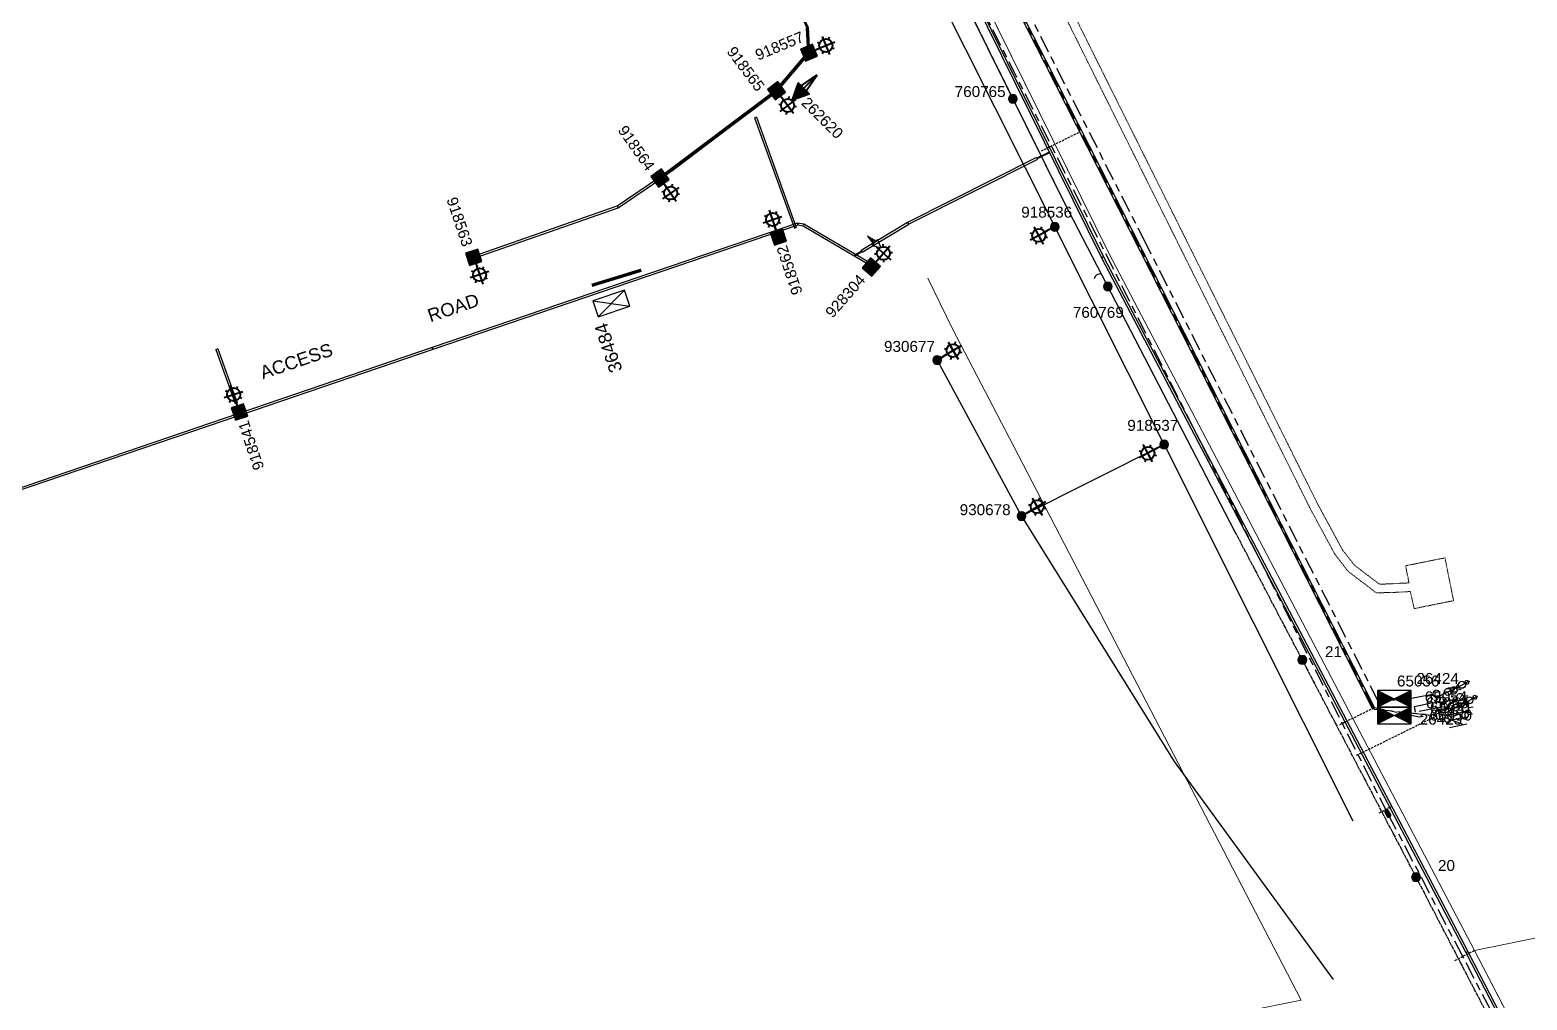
# Model space of a CAD drawing. Header units: metres. Extents: x 292510 to 295946, y 6251475 to 6256272.
# Drawn here: x 294128.3 to 294471, y 6254810.7 to 6255032.7 of the extents above; entities that cross this region are included whole.
import ezdxf
from ezdxf.enums import TextEntityAlignment as Align

# ---------------------------------------------------------------- set-up
doc = ezdxf.new("R2010")
doc.units = ezdxf.units.M
for name, pattern in [('Cable Exist OH', [1, 1, 0]), ('Cable Exist UG', [8.2, 4, -1.2, 1.8, -1.2]), ('DASHED', [0.75, 0.5, -0.25]), ('HIDDEN', [0.375, 0.25, -0.125]), ('HIDDEN2', [0.1875, 0.125, -0.0625]), ('IE Trench LV', [6.5, 5, -1.5])]:
    doc.linetypes.add(name, pattern=pattern)
doc.layers.get('0').update_dxf_attribs({"color": 6})
for name, color, linetype, lineweight in [('Cadastre Land Parcels_SP_EXT', 7, 'Continuous', 5), ('Cadastre Other Property_SP_EXT', 9, 'HIDDEN', 5), ('Cadastre Roads_SP_EXT', 7, 'Continuous', 5), ('Trench_SP_NEW', 7, 'Continuous', 40)]:
    doc.layers.add(name, color=color, linetype=linetype, lineweight=lineweight)
for name, color, linetype in [('Duct_SP_EXT', 7, 'Continuous'), ('Equip_HV_EXT', 7, 'Continuous'), ('Equip_LV_EXT', 7, 'Continuous'), ('Equip_SP_SL_EXT', 7, 'Continuous'), ('Equip_SP_SL_NEW', 7, 'Continuous'), ('Mains_HV_EXT', 7, 'Continuous'), ('Mains_HV_MOD', 7, 'Continuous'), ('Notes', 7, 'Continuous'), ('OH_Details_SP_MISC', 6, 'Continuous'), ('Services_SP_EXT', 7, 'Continuous'), ('Sub_SP_EXT', 7, 'Continuous'), ('Sub_SP_NEW', 7, 'Continuous'), ('SupportsOH_SP_TR_HV_LV_SL_EXT', 7, 'Continuous'), ('SupportsUG_SP_LV_SL_EXT', 7, 'Continuous'), ('Trench_SP_EXT', 7, 'Continuous'), ('UG_Details_SP_MISC', 7, 'Continuous')]:
    doc.layers.add(name, color=color, linetype=linetype)
doc.layers.add('UNKNOWN_FEATURES', color=1, linetype='DASHED', plot=False)
doc.styles.add('COLUMN_LABEL', font='arial.ttf')
doc.styles.add('iecARIAL', font='arial.ttf', dxfattribs={"height": 2})
doc.styles.add('POLE_LABEL', font='arial.ttf')
doc.styles.get("Standard").update_dxf_attribs({"font": 'arial.ttf'})
doc.styles.add('SWITCH_LABEL', font='arial.ttf', dxfattribs={"height": 2.5})
doc.linetypes.add('IE Trench HV', pattern='A,7,-0.2,["/",Standard,S=3,R=0,X=0.6,Y=-1.4],-2.5', length=9.7)

# ---------------------------------------------------------------- blocks, each defined once
blk = doc.blocks.new('SUB_PADMOUNT_EXT')
for points in [[(0, 0), (-3.84, 1.92), (-3.84, -1.92)], [(0, 0), (3.84, 1.92), (3.84, -1.92)]]:
    blk.add_hatch(color=256).paths.add_polyline_path(points)
for p, q in [((3.84, 1.92), (-3.84, -1.92)), ((-3.84, 1.92), (3.84, -1.92))]:
    blk.add_line(p, q)
blk.add_lwpolyline([(-3.84, -1.92), (3.84, -1.92), (3.84, 1.92), (-3.84, 1.92)], close=True)
for tag, height, flags, p in [('STREET_CODE', 0.2, 9, (1.5, 0)), ('ASSET_NUM', 2.5, 8, (2, 2)), ('CONSTRUCTED_VOLTAGE', 0.2, 9, (1.5, -0.2)), ('OPERATING_VOLTAGE', 0.2, 9, (1.5, -0.6)), ('ORIENTATION', 0.2, 9, (1.5, -0.8)), ('OWNED_BY', 0.2, 9, (1.5, -1)), ('OPERATED_BY', 0.2, 9, (1.5, -1.2)), ('SECONDARY_VOLTAGE', 0.2, 9, (1.5, -1.6)), ('STATE', 0.2, 9, (1.5, -1.8)), ('SUBSTATION_TYPE', 0.2, 9, (1.5, -2.2)), ('STREETNAME', 0.2, 9, (1.5, -3)), ('SUBURB', 0.2, 9, (1.5, -3.2)), ('NO_PHASES', 0.2, 9, (1.5, -0.4)), ('MAINTAINED_BY', 0.2, 9, (1.5, -1.4)), ('PARENT', 0.2, 9, (1.5, -2)), ('USAGE', 0.2, 9, (1.5, -2.4)), ('LEGEND', 0.2, 9, (1.5, -2.6)), ('LOCATION', 0.2, 9, (1.5, -2.8)), ('NOTES', 0.2, 9, (1.5, -3.4)), ('Z', 0.2, 1, (1.5, -3.6))]:
    blk.add_attdef(tag, text='', height=height, dxfattribs=dict(flags=flags)).set_placement(p, align=Align.MIDDLE_LEFT)
blk = doc.blocks.new('CCP_EXT')
blk.add_wipeout([(0, 0.57), (0.57, 0), (0, -0.57), (-0.57, 0)])
blk.add_lwpolyline([(-0.57, 0), (0, 0.57), (0.57, 0), (0, -0.57), (-0.57, 0)])
at = {"flags": 1}
blk.add_attdef('Z', (0, 0), '', height=0.2, dxfattribs=at)
at = {"flags": 9}
for tag, p in [('CCP_TYPE', (0, 0)), ('CONSTRUCTED_VOLTAGE', (0, -0.2)), ('OPERATING_VOLTAGE', (0, -0.6)), ('ORIENTATION', (0, -0.8)), ('OWNED_BY', (0, -1)), ('STATE', (0, -1.8)), ('NO_PHASES', (0, -0.4)), ('USAGE', (0, -1.2)), ('LEGEND', (0, -1.4)), ('LIFE_SUPPORT', (0, -1.6)), ('NOTES', (0, -2))]:
    blk.add_attdef(tag, text='', height=0.2, dxfattribs=at).set_placement(p, align=Align.MIDDLE_LEFT)
blk = doc.blocks.new('HV_STJ_EXT')
h = blk.add_hatch(color=256)
edge = h.paths.add_edge_path()
edge.add_ellipse((-0.59, 0.13), major_axis=(0.226, 0.226), ratio=1, start_angle=45, end_angle=135)
edge.add_line((-0.91, 0.13), (-0.91, -0.13))
edge.add_ellipse((-0.59, -0.13), major_axis=(0.226, 0.226), ratio=1, start_angle=135, end_angle=225)
edge.add_line((-0.59, -0.45), (0.59, -0.45))
edge.add_ellipse((0.59, -0.13), major_axis=(-0.226, 0.226), ratio=1, start_angle=135, end_angle=225)
edge.add_line((0.91, -0.13), (0.91, 0.13))
edge.add_ellipse((0.59, 0.13), major_axis=(-0.226, 0.226), ratio=1, start_angle=225, end_angle=315)
edge.add_line((0.59, 0.45), (-0.59, 0.45))
blk.add_lwpolyline([(-0.91, 0.13), (-0.91, -0.13, 0.414214), (-0.59, -0.45), (0.59, -0.45, 0.414214), (0.91, -0.13), (0.91, 0.13, 0.414214), (0.59, 0.45), (-0.59, 0.45, 0.414214)], format="xyb", close=True)
for tag, flags, p in [('ORIENTATION', 9, (1.5, 0)), ('Z', 1, (1.5, -0.8)), ('USAGE', 9, (1.5, -0.2)), ('LEGEND', 9, (1.5, -0.4)), ('NOTES', 9, (1.5, -0.6))]:
    blk.add_attdef(tag, text='', height=0.2, dxfattribs=dict(flags=flags)).set_placement(p, align=Align.MIDDLE_LEFT)
blk = doc.blocks.new('LV_UG_DFUSE_CLOSED_EXT')
for points in [[(1, 0), (0, 0)], [(5.04, 0.73), (2.16, -0.72)], [(5.05, -0.71), (2.16, 0.72)], [(6.2, 0.01), (7.2, 0.01)]]:
    blk.add_lwpolyline(points)
for centre in [(1.8, 0), (5.4, 0.01)]:
    blk.add_circle(centre, 0.8)
at = {"flags": 9}
for tag, p in [('ACTUAL_STATUS', (0, 0)), ('CONSTRUCTED_VOLTAGE', (0, -0.2)), ('OPERATING_VOLTAGE', (0, -0.6)), ('ORIENTATION', (0, -0.8)), ('STATE', (0, -1)), ('SWITCH_TYPE', (0, -1.2)), ('NO_PHASES', (0, -0.4)), ('USAGE', (0, -1.4)), ('NOTES', (0, -1.6))]:
    blk.add_attdef(tag, text='', height=0.2, dxfattribs=at).set_placement(p, align=Align.MIDDLE_LEFT)
at = {"flags": 1}
blk.add_attdef('Z', (0, 0), '', height=0.2, dxfattribs=at)
blk = doc.blocks.new('SWG_HOLEC_SU_EXT')
blk.add_line((1.8, -2), (5.8, -2))
for points in [[(1, 0), (0, 0)], [(6.6, 0), (7.6, 0)]]:
    blk.add_lwpolyline(points)
for points in [[(1.8, -0.8, 1), (1.8, 0.8, 1)], [(5.8, -0.8, 1), (5.8, 0.8, 1)]]:
    blk.add_lwpolyline(points, format="xyb", close=True)
at = {"style": 'SWITCH_LABEL', "flags": 8}
blk.add_attdef('ASSET_NUM', text='', height=2.5, rotation=179.9544, dxfattribs=at).set_placement((-2.4, 0), align=Align.MIDDLE_LEFT)
at = {"flags": 1}
blk.add_attdef('Z', (0, 0), '', height=0.2, dxfattribs=at)
at = {"flags": 9}
for tag, p in [('ACTUAL_STATUS', (0, -0.4)), ('CONSTRUCTED_VOLTAGE', (0, -0.6)), ('OPERATING_VOLTAGE', (0, -1)), ('ORIENTATION', (0, -1.2)), ('OWNED_BY', (0, -1.4)), ('STATE', (0, -1.8)), ('SWITCH_TYPE', (0, -2)), ('STREETNAME', (0, -2.6)), ('SUBURB', (0, -2.8)), ('NO_PHASES', (0, -0.8)), ('PARENT', (0, -1.6)), ('USAGE', (0, -2.2)), ('LOCATION', (0, -2.4)), ('NOTES', (0, -3))]:
    blk.add_attdef(tag, text='', height=0.2, dxfattribs=at).set_placement(p, align=Align.MIDDLE_LEFT)
at = {"style": 'SWITCH_LABEL', "flags": 9}
blk.add_attdef('STREET_CODE', text='', height=0.2, dxfattribs=at).set_placement((0, -0.2), align=Align.MIDDLE_LEFT)
blk = doc.blocks.new('POLE_EXT')
blk.add_hatch(color=256).paths.add_polyline_path([(-1, 0, 1), (1, 0, 1)])
blk.add_lwpolyline([(-1, 0, 1), (1, 0, 1)], format="xyb", close=True)
for tag, height, flags, p in [('pNumber', 2.5, 8, (-17.84, 2.07)), ('OWNED_BY', 0.2, 9, (1.35, -0.4)), ('SPECIAL_USE', 0.2, 9, (1.35, -0.8)), ('STATE', 0.2, 9, (1.35, -1)), ('cLV', 0.2, 9, (1.35, -1.4)), ('hDepth', 0.2, 9, (1.35, -1.6)), ('hDia', 0.2, 9, (1.35, -1.8)), ('cHV', 0.2, 9, (1.35, -2)), ('cLinedev', 0.2, 9, (1.35, -3.4)), ('PARENT', 0.2, 9, (1.35, -0.6)), ('USAGE', 0.2, 9, (1.35, -1.2)), ('LBRACKET', 0.2, 9, (1.35, -2.2)), ('LExisting', 0.2, 9, (1.35, -2.4)), ('LANTNUMBER', 0.2, 9, (1.35, -2.6)), ('LOther', 0.2, 9, (1.35, -2.8)), ('LRemove', 0.2, 9, (1.35, -3)), ('LEGEND', 0.2, 9, (1.35, -3.2)), ('pExisting', 0.2, 9, (1.35, -3.8)), ('pFooting', 0.2, 9, (1.35, -4.4)), ('pNew', 0.2, 9, (1.35, -4.6)), ('pRelocate', 0.2, 9, (1.35, -5)), ('pRemove', 0.2, 9, (1.35, -5.2)), ('pReplace', 0.2, 9, (1.35, -5.4)), ('pStay', 0.2, 9, (1.35, -5.6)), ('pType', 0.2, 9, (1.35, -5.8)), ('cspan', 0.2, 9, (1.35, -6)), ('STREETNAME', 0.2, 9, (1.35, -6.2)), ('SUBURB', 0.2, 9, (1.35, -6.4)), ('LOCATION', 0.2, 9, (1.35, -3.6)), ('PFNUMBER', 0.2, 9, (1.35, -4)), ('NEWPFNUMBER', 0.2, 9, (1.35, -4.2)), ('NOTES', 0.2, 9, (1.35, -6.6)), ('MAINTAINED_BY', 0.2, 9, (1.36, -6.81)), ('OPERATED_BY', 0.2, 9, (1.36, -7.01))]:
    blk.add_attdef(tag, text='', height=height, dxfattribs=dict(flags=flags)).set_placement(p, align=Align.MIDDLE_LEFT)
at = {"style": 'POLE_LABEL'}
for tag, height, flags, p in [('STRUCTURE_PLANT_NUMBER', 0.2, 9, (1.35, 0.03)), ('ASSET_NUM', 2.5, 8, (2, 2)), ('STREET_CODE', 0.2, 9, (1.35, -0.2))]:
    blk.add_attdef(tag, text='', height=height, dxfattribs=dict(at, flags=flags)).set_placement(p, align=Align.MIDDLE_LEFT)
at = {"flags": 1}
blk.add_attdef('Z', (1.35, -7.33), '', height=0.2, dxfattribs=at)
blk = doc.blocks.new('SL_FLOOD_NEW')
for p, q in [((0, 8.1), (-0.83, 3.76)), ((0.83, 3.76), (0, 8.1)), ((0, 3.76), (0, 8.1))]:
    blk.add_line(p, q)
blk.add_lwpolyline([(-1.82, 3.76), (0, 0), (1.82, 3.76)], close=True)
for tag, p, height, flags in [('Z', (0, 0), 0.2, 1), ('CONSTRUCTED_VOLTAGE', (0, -0.2), 0.2, 9), ('CONTROL_TYPE', (0, -0.4), 0.2, 9), ('OPERATING_VOLTAGE', (0, -1.2), 0.2, 9), ('ORIENTATION', (0, -1.4), 0.2, 9), ('OWNED_BY', (0, -1.6), 0.2, 9), ('STATE', (0, -1.8), 0.2, 9), ('CEXIST', (0, -2.2), 0.2, 9), ('CNEW', (0, -2.4), 0.2, 9), ('CNUMBER', (0, -2.6), 0.2, 9), ('CREMOVE', (0, -2.8), 0.2, 9), ('CREPLACE', (0, -3), 0.2, 9), ('LANTERN_PURPOSE', (0, -0.6), 0.2, 9), ('LANTERN_TYPE', (0, -0.8), 0.2, 9), ('NO_PHASES', (0, -1), 0.2, 9), ('USAGE', (0, -2), 0.2, 9), ('LKINGHEIGHT', (0, -3.2), 0.2, 9), ('LBRACKET', (0, -3.4), 0.2, 9), ('LBRACKETVOCAB', (0, -3.6), 0.2, 9), ('LCATEGORY', (0, -3.8), 0.2, 9), ('LCHARGE1', (0, -4), 0.2, 9), ('LCHARGE1PERCENT', (0, -4.2), 0.2, 9), ('LCHARGE2', (0, -4.4), 0.2, 9), ('LCHARGE2PERCENT', (0, -4.6), 0.2, 9), ('LCHARGE3', (0, -4.8), 0.2, 9), ('LCHARGE3PERCENT', (0, -5), 0.2, 9), ('LEXIST', (0, -5.2), 0.2, 9), ('LLAMP', (0, -5.4), 0.2, 9), ('LLAMPVOCAB', (0, -5.6), 0.2, 9), ('LMAST', (0, -5.8), 0.2, 9), ('LMASTVOCAB', (0, -6), 0.2, 9), ('LNEW', (0, -6.2), 0.2, 9), ('LANTNUMBER', (0, -6.4), 0.2, 9), ('LOUTREACH', (0, -6.8), 0.2, 9), ('LOUTREACHVOCAB', (0, -7), 0.2, 9), ('LNUMBER', (4.29, -3.76), 2.5, 8), ('OPERATED_BY', (-0.02, -9.21), 0.2, 9), ('STREETNAME', (0, -8.8), 0.2, 9), ('SUBURB', (0, -9), 0.2, 9), ('LRATECODE', (0, -7.2), 0.2, 9), ('LREMOVE', (0, -7.4), 0.2, 9), ('LREPLACE', (0, -7.6), 0.2, 9), ('LTYPE', (0, -7.8), 0.2, 9), ('LTYPEVOCAB', (0, -8), 0.2, 9), ('LEGEND', (0, -8.2), 0.2, 9), ('LOCATION', (0, -8.4), 0.2, 9), ('NOTES', (0, -8.6), 0.2, 9), ('MAINTAINED_BY', (0, -9.43), 0.2, 9)]:
    blk.add_attdef(tag, p, '', height=height, dxfattribs=dict(flags=flags))
at = {"style": 'iecARIAL', "flags": 8}
blk.add_attdef('ASSET_NUM', (1.5, 2.02), '', height=2.5, dxfattribs=at)
blk = doc.blocks.new('COLUMN_EXT')
blk.add_hatch(color=256).paths.add_polyline_path([(-1.49, 1.48), (-1.49, -1.49), (1.48, -1.49), (1.48, 1.48)])
blk.add_lwpolyline([(-1.49, -1.49), (1.48, -1.49), (1.48, 1.48), (-1.49, 1.48)], close=True)
for tag, height, style, flags, p in [('STRUCTURE_PLANT_NUMBER', 0.2, 'POLE_LABEL', 9, (1.81, 0.03)), ('ASSET_NUM', 2.5, 'COLUMN_LABEL', 8, (2, 2)), ('STREET_CODE', 0.2, 'COLUMN_LABEL', 9, (1.81, -0.2))]:
    blk.add_attdef(tag, text='', height=height, dxfattribs=dict(style=style, flags=flags)).set_placement(p, align=Align.MIDDLE_LEFT)
at = {"flags": 1}
blk.add_attdef('Z', (1.81, -2.35), '', height=0.2, dxfattribs=at)
at = {"flags": 9}
for tag, p in [('COLUMN_TYPE', (1.81, -0.4)), ('OWNED_BY', (1.81, -0.6)), ('STATE', (1.81, -0.8)), ('USAGE', (1.81, -1)), ('STREETNAME', (1.81, -1.6)), ('SUBURB', (1.81, -1.8)), ('LEGEND', (1.81, -1.2)), ('LOCATION', (1.81, -1.4)), ('NOTES', (1.81, -2))]:
    blk.add_attdef(tag, text='', height=0.2, dxfattribs=at).set_placement(p, align=Align.MIDDLE_LEFT)
blk = doc.blocks.new('SL_LANTERN_EXT')
at = {"lineweight": 40}
for p, q in [((-2.25, 4.22), (2.25, 4.22)), ((-1.46, 5.68), (-1.06, 5.28)), ((0, 1.97), (0, 6.47)), ((1.46, 5.68), (1.06, 5.28)), ((-1.46, 2.76), (-1.06, 3.16)), ((0, 0), (0, 2.72)), ((1.46, 2.76), (1.06, 3.16))]:
    blk.add_line(p, q, dxfattribs=at)
blk.add_circle((0, 4.22), 1.5, dxfattribs=at)
at = {"style": 'iecARIAL', "flags": 9}
blk.add_attdef('ASSET_NUM', (1.5, 1.5), '', height=2.5, dxfattribs=at)
for tag, p, height, flags in [('OPERATING_VOLTAGE', (0.98, -1.65), 0.2, 9), ('ORIENTATION', (0.98, -1.85), 0.2, 9), ('OWNED_BY', (0.98, -2.05), 0.2, 9), ('STATE', (0.98, -2.25), 0.2, 9), ('CONSTRUCTED_VOLTAGE', (0.98, -0.65), 0.2, 9), ('CONTROL_TYPE', (0.98, -0.85), 0.2, 9), ('LANTERN_PURPOSE', (0.98, -1.05), 0.2, 9), ('LANTERN_TYPE', (0.98, -1.25), 0.2, 9), ('NO_PHASES', (0.98, -1.45), 0.2, 9), ('USAGE', (0.98, -2.45), 0.2, 9), ('CEXIST', (0.98, -2.65), 0.2, 9), ('CNEW', (0.98, -2.85), 0.2, 9), ('CNUMBER', (0.98, -3.05), 0.2, 9), ('CREMOVE', (0.98, -3.25), 0.2, 9), ('CREPLACE', (0.98, -3.45), 0.2, 9), ('LNUMBER', (2.18, -3.25), 2.5, 8), ('LKINGHEIGHT', (0.98, -3.65), 0.2, 9), ('LBRACKET', (0.98, -3.85), 0.2, 9), ('LBRACKETVOCAB', (0.98, -4.05), 0.2, 9), ('LCATEGORY', (0.98, -4.25), 0.2, 9), ('LCHARGE1', (0.98, -4.45), 0.2, 9), ('LCHARGE1PERCENT', (0.98, -4.65), 0.2, 9), ('LCHARGE2', (0.98, -4.85), 0.2, 9), ('LCHARGE2PERCENT', (0.98, -5.05), 0.2, 9), ('LCHARGE3', (0.98, -5.25), 0.2, 9), ('LCHARGE3PERCENT', (0.98, -5.45), 0.2, 9), ('LEXIST', (0.98, -5.65), 0.2, 9), ('LLAMP', (0.98, -5.85), 0.2, 9), ('LLAMPVOCAB', (0.98, -6.05), 0.2, 9), ('LMAST', (0.98, -6.25), 0.2, 9), ('LMASTVOCAB', (0.98, -6.45), 0.2, 9), ('LNEW', (0.98, -6.65), 0.2, 9), ('LANTNUMBER', (0.98, -6.85), 0.2, 9), ('STREETNAME', (0.98, -9.25), 0.2, 9), ('SUBURB', (0.98, -9.45), 0.2, 1), ('LOUTREACH', (0.98, -7.25), 0.2, 9), ('LOUTREACHVOCAB', (0.98, -7.45), 0.2, 9), ('LRATECODE', (0.98, -7.65), 0.2, 9), ('LREMOVE', (0.98, -7.85), 0.2, 9), ('LREPLACE', (0.98, -8.05), 0.2, 9), ('LTYPE', (0.98, -8.25), 0.2, 9), ('LTYPEVOCAB', (0.98, -8.45), 0.2, 9), ('LEGEND', (0.98, -8.65), 0.2, 9), ('LOCATION', (0.98, -8.85), 0.2, 9), ('NOTES', (0.98, -9.05), 0.2, 9)]:
    blk.add_attdef(tag, p, '', height=height, dxfattribs=dict(flags=flags))
blk = doc.blocks.new('SUB_PADMOUNT_NEW')
for p, q in [((-3.84, 1.92), (3.84, -1.92)), ((3.84, 1.92), (-3.84, -1.92))]:
    blk.add_line(p, q)
blk.add_lwpolyline([(-3.84, -1.92), (3.84, -1.92), (3.84, 1.92), (-3.84, 1.92)], close=True)
for tag, height, flags, p in [('STREET_CODE', 0.2, 9, (1.5, 0)), ('ASSET_NUM', 2.5, 8, (2, 2)), ('OPERATING_VOLTAGE', 0.2, 9, (1.5, -0.4)), ('ORIENTATION', 0.2, 9, (1.5, -0.6)), ('OWNED_BY', 0.2, 9, (1.5, -0.8)), ('OPERATED_BY', 0.2, 9, (1.5, -1)), ('CONSTRUCTED_VOLTAGE', 0.2, 9, (1.5, -1.4)), ('SECONDARY_VOLTAGE', 0.2, 9, (1.5, -1.6)), ('STATE', 0.2, 9, (1.5, -1.8)), ('SUBSTATION_TYPE', 0.2, 9, (1.5, -2.2)), ('SUBURB', 0.2, 9, (1.5, -2.8)), ('STREETNAME', 0.2, 9, (1.5, -3)), ('NO_PHASES', 0.2, 9, (1.5, -0.2)), ('MAINTAINED_BY', 0.2, 9, (1.5, -1.2)), ('PARENT', 0.2, 9, (1.5, -2)), ('USAGE', 0.2, 9, (1.5, -2.4)), ('LEGEND', 0.2, 9, (1.5, -2.6)), ('LOCATION', 0.2, 9, (1.5, -3.2)), ('NOTES', 0.2, 9, (1.5, -3.4)), ('Z', 0.2, 1, (1.5, -3.6))]:
    blk.add_attdef(tag, text='', height=height, dxfattribs=dict(flags=flags)).set_placement(p, align=Align.MIDDLE_LEFT)
blk = doc.blocks.new('SL_FLOOD_EXT')
at = {"lineweight": 40}
blk.add_hatch(color=256, dxfattribs=at).paths.add_polyline_path([(-1.82, 3.76), (0, 0), (1.82, 3.76)])
for p in [(-0.83, 3.75), (0, 3.75), (0.83, 3.75)]:
    blk.add_line(p, (0, 8.09), dxfattribs=at)
blk.add_lwpolyline([(-1.82, 3.76), (0, 0), (1.82, 3.76)], close=True, dxfattribs=at)
for tag, height, flags, p in [('LNUMBER', 0.2, 9, (1.5, 0)), ('ASSET_NUM', 2.5, 8, (2, 2)), ('CONSTRUCTED_VOLTAGE', 0.2, 9, (1.5, -0.2)), ('CONTROL_TYPE', 0.2, 9, (1.5, -0.4)), ('OPERATING_VOLTAGE', 0.2, 9, (1.5, -1.2)), ('ORIENTATION', 0.2, 9, (1.5, -1.4)), ('OWNED_BY', 0.2, 9, (1.5, -1.6)), ('OPERATED_BY', 0.2, 9, (1.5, -1.8)), ('STATE', 0.2, 9, (1.5, -2.2)), ('CEXIST', 0.2, 9, (1.5, -2.6)), ('CNEW', 0.2, 9, (1.5, -2.8)), ('CNUMBER', 0.2, 9, (1.5, -3)), ('CREMOVE', 0.2, 9, (1.5, -3.2)), ('CREPLACE', 0.2, 9, (1.5, -3.4)), ('LANTERN_PURPOSE', 0.2, 9, (1.5, -0.6)), ('LANTERN_TYPE', 0.2, 9, (1.5, -0.8)), ('NO_PHASES', 0.2, 9, (1.5, -1)), ('MAINTAINED_BY', 0.2, 9, (1.5, -2)), ('USAGE', 0.2, 9, (1.5, -2.4)), ('LKINGHEIGHT', 0.2, 9, (1.5, -3.6)), ('LBRACKET', 0.2, 9, (1.5, -3.8)), ('LBRACKETVOCAB', 0.2, 9, (1.5, -4)), ('LCATEGORY', 0.2, 9, (1.5, -4.2)), ('LCHARGE1', 0.2, 9, (1.5, -4.4)), ('LCHARGE1PERCENT', 0.2, 9, (1.5, -4.6)), ('LCHARGE2', 0.2, 9, (1.5, -4.8)), ('LCHARGE2PERCENT', 0.2, 9, (1.5, -5)), ('LCHARGE3', 0.2, 9, (1.5, -5.2)), ('LCHARGE3PERCENT', 0.2, 9, (1.5, -5.4)), ('LEXIST', 0.2, 9, (1.5, -5.6)), ('LLAMP', 0.2, 9, (1.5, -5.8)), ('LLAMPVOCAB', 0.2, 9, (1.5, -6)), ('LMAST', 0.2, 9, (1.5, -6.2)), ('LMASTVOCAB', 0.2, 9, (1.5, -6.4)), ('LNEW', 0.2, 9, (1.5, -6.6)), ('LANTNUMBER', 0.2, 9, (1.5, -6.8)), ('STREETNAME', 0.2, 9, (1.5, -9)), ('SUBURB', 0.2, 9, (1.5, -9.2)), ('Z', 0.2, 1, (1.5, -9.4)), ('LOUTREACH', 0.2, 9, (1.5, -7)), ('LOUTREACHVOCAB', 0.2, 9, (1.5, -7.2)), ('LRATECODE', 0.2, 9, (1.5, -7.4)), ('LREMOVE', 0.2, 9, (1.5, -7.6)), ('LREPLACE', 0.2, 9, (1.5, -7.8)), ('LTYPE', 0.2, 9, (1.5, -8)), ('LTYPEVOCAB', 0.2, 9, (1.5, -8.2)), ('LEGEND', 0.2, 9, (1.5, -8.4)), ('LOCATION', 0.2, 9, (1.5, -8.6)), ('NOTES', 0.2, 9, (1.5, -8.8))]:
    blk.add_attdef(tag, text='', height=height, dxfattribs=dict(flags=flags)).set_placement(p, align=Align.MIDDLE_LEFT)

msp = doc.modelspace()

# ---------------------------------------------------------------- linework, layer by layer
at = {"layer": 'Cadastre Land Parcels_SP_EXT', "linetype": 'Continuous'}
for p, q in [((294339.46, 6254964.35), (294333.81, 6254975.95)), ((294352.5, 6254939.29), (294339.46, 6254964.35)), ((294419.29, 6254810.67), (294352.5, 6254939.29)), ((293981.07, 6254722.67), (294419.29, 6254810.67))]:
    msp.add_line(p, q, dxfattribs=at)
msp.add_lwpolyline([(294308.54, 6255116.66), (294375.33, 6254981.46), (294458.92, 6254822.02), (294681.22, 6254867.43)], dxfattribs=at)
msp.add_lwpolyline([(295505.86, 6255011.71), (295510.95, 6255019.1), (295070.03, 6254930.58), (295051.28, 6254942.16), (294748.57, 6254881.19), (294681.22, 6254867.43), (294458.92, 6254822.02), (294469.1, 6254802.45), (294901.81, 6254890.37), (295505.86, 6255011.71)], close=True, dxfattribs=at)
at = {"layer": 'Cadastre Other Property_SP_EXT', "linetype": 'HIDDEN2'}
msp.add_lwpolyline([(294343.78, 6255078.96), (294394.64, 6254976.77), (294421.21, 6254923.43), (294427.05, 6254912.62), (294430.05, 6254908.77), (294436.48, 6254903.88), (294440.49, 6254903.98), (294444.26, 6254904.18), (294445.14, 6254900.28), (294454.15, 6254902.09), (294452.18, 6254911.89), (294443.17, 6254910.08), (294443.96, 6254906.16), (294437.22, 6254905.84), (294431.47, 6254910.2), (294428.73, 6254913.72), (294422.97, 6254924.37), (294345.6, 6255079.79)], dxfattribs=at)
at = {"layer": 'Cadastre Roads_SP_EXT', "linetype": 'Continuous'}
for p, q in [((294375.33, 6254981.46), (294308.54, 6255116.66)), ((294333.81, 6254975.95), (294339.46, 6254964.35)), ((294339.46, 6254964.35), (294352.5, 6254939.29)), ((294352.5, 6254939.29), (294419.29, 6254810.67)), ((294469.1, 6254802.45), (294458.92, 6254822.02))]:
    msp.add_line(p, q, dxfattribs=at)
at = {"layer": 'Duct_SP_EXT'}
for p, q in [((294307.26, 6255114.87), (294373.6, 6254980.58)), ((294307.69, 6255115.09), (294374.03, 6254980.79)), ((294325.95, 6255093.32), (294360.53, 6255025.23)), ((294326.37, 6255093.54), (294360.96, 6255025.44)), ((294360.53, 6255025.23), (294360.74, 6255025.34)), ((294360.53, 6255025.23), (294392.05, 6254963.16)), ((294360.96, 6255025.44), (294360.74, 6255025.34)), ((294360.96, 6255025.44), (294392.48, 6254963.38)), ((294373.6, 6254980.58), (294373.82, 6254980.69)), ((294373.6, 6254980.58), (294456.98, 6254821.55)), ((294374.03, 6254980.79), (294373.82, 6254980.69)), ((294374.03, 6254980.79), (294457.4, 6254821.78)), ((294392.05, 6254963.16), (294392.26, 6254963.27)), ((294392.05, 6254963.16), (294414.29, 6254919.37)), ((294392.48, 6254963.38), (294392.26, 6254963.27)), ((294392.48, 6254963.38), (294414.72, 6254919.59)), ((294414.29, 6254919.37), (294414.5, 6254919.48)), ((294414.29, 6254919.37), (294435.55, 6254877.52)), ((294414.72, 6254919.59), (294414.5, 6254919.48)), ((294414.72, 6254919.59), (294435.97, 6254877.73)), ((294435.55, 6254877.52), (294435.76, 6254877.63)), ((294435.97, 6254877.73), (294435.76, 6254877.63)), ((294456.98, 6254821.55), (294457.19, 6254821.66)), ((294456.98, 6254821.55), (294457.19, 6254821.66)), ((294456.98, 6254821.55), (294457.2, 6254821.13)), ((294457.4, 6254821.78), (294457.19, 6254821.66)), ((294457.4, 6254821.78), (294457.19, 6254821.66)), ((294457.2, 6254821.13), (294457.42, 6254821.24)), ((294457.2, 6254821.13), (294467.38, 6254801.56)), ((294457.4, 6254821.78), (294457.63, 6254821.35)), ((294457.63, 6254821.35), (294457.42, 6254821.24)), ((294457.63, 6254821.35), (294467.8, 6254801.78))]:
    msp.add_line(p, q, dxfattribs=at)
at = {"layer": 'Mains_HV_MOD', "linetype": 'Cable Exist UG'}
for points in [[(294439.09, 6254853.4), (294236.08, 6255256.29), (294212.32, 6255326.37), (294210.94, 6255338.01)], [(294451.76, 6254876.44), (294450.24, 6254877.45), (294445.46, 6254876.55), (294445.2, 6254877.86), (294449.93, 6254878.85), (294451, 6254880.35)], [(294506.48, 6254723.65), (294485.73, 6254763.58), (294485.72, 6254763.59), (294485.72, 6254763.59), (294466.43, 6254801.08), (294456.27, 6254820.63), (294456.27, 6254820.63), (294439.09, 6254853.4)]]:
    msp.add_lwpolyline(points, dxfattribs=at)
at = {"layer": 'Mains_HV_MOD', "linetype": 'Cable Exist OH'}
msp.add_lwpolyline([(294312.64, 6255099.3), (294343.16, 6255037.43), (294364.72, 6254993.86), (294365, 6254993.33)], dxfattribs=at)
at = {"layer": 'Mains_HV_MOD', "linetype": 'Continuous'}
msp.add_lwpolyline([(294373.48, 6254976.9, 0.383385), (294371.88, 6254975.79, 0.138842)], format="xyb", dxfattribs=at)
at = {"layer": 'Notes', "linetype": 'IE Trench HV', "ltscale": 0.5, "const_width": 0.75}
msp.add_lwpolyline([(294256.91, 6254974.27), (294268.23, 6254977.74)], dxfattribs=at)
at = {"layer": 'OH_Details_SP_MISC', "color": 7, "linetype": 'Continuous', "flags": 128}
msp.add_lwpolyline([(294234.25, 6255258.04), (294249.76, 6255225.69), (294282.89, 6255159.28), (294312.57, 6255099.33), (294343.16, 6255037.43), (294364.92, 6254993.37), (294404.03, 6254918.03)], dxfattribs=at)
at = {"layer": 'OH_Details_SP_MISC', "color": 7, "linetype": 'Continuous', "ltscale": 0.5, "flags": 128}
for points in [[(294335.61, 6255042.09), (294362.88, 6254987.69)], [(294387.89, 6254937.82), (294362.88, 6254987.69)], [(294387.89, 6254937.82), (294355.25, 6254921.45)], [(294387.89, 6254937.82), (294408.35, 6254897.02), (294431.08, 6254851.69)]]:
    msp.add_lwpolyline(points, dxfattribs=at)
for points, elevation in [([(294335.98, 6254957.17), (294355.25, 6254921.45), (294390.24, 6254865.25)], -1011.14), ([(294390.24, 6254865.25), (294426.59, 6254815.4)], 37)]:
    msp.add_lwpolyline(points, dxfattribs=dict(at, elevation=elevation))
at = {"layer": 'Trench_SP_EXT', "linetype": 'Cable Exist UG'}
for points in [[(294452.04, 6254877.33), (294455.32, 6254879.99)], [(294451.05, 6254875.01), (294450.72, 6254876.97)], [(294452.48, 6254875.27), (294456.7, 6254873.66)]]:
    msp.add_lwpolyline(points, dxfattribs=at)
for points in [[(294435.74, 6254877.66), (294435.86, 6254877.43), (294435.86, 6254877.43, 0.417326), (294436.18, 6254877.27), (294436.18, 6254877.27), (294449.67, 6254875.8)], [(294452.04, 6254877.33), (294450.37, 6254877.03), (294450.37, 6254877.03, 0.387701), (294449.99, 6254876.39), (294449.99, 6254876.39, -0.348476), (294449.67, 6254875.8)], [(294452.44, 6254875.29), (294450.94, 6254874.99), (294450.94, 6254874.99, -0.339826), (294450.32, 6254875.26), (294450.32, 6254875.26, 0.239833), (294449.67, 6254875.8)]]:
    msp.add_lwpolyline(points, format="xyb", dxfattribs=at)
at = {"layer": 'Trench_SP_NEW', "linetype": 'IE Trench LV', "ltscale": 0.5, "const_width": 0.6, "elevation": -1011.14, "flags": 128}
msp.add_lwpolyline([(294272.54, 6254998.79), (294275.53, 6255000.84), (294299.21, 6255018.83), (294306.59, 6255027.54), (294306.3, 6255033.26), (294284.82, 6255079.09), (294279.31, 6255081.94)], dxfattribs=at)
at = {"layer": 'Trench_SP_NEW', "linetype": 'IE Trench HV', "ltscale": 0.5, "flags": 128}
for points in [[(294358.86, 6255003.41), (294361.65, 6255004.77)], [(294317.09, 6254981.13), (294318.68, 6254982.1)]]:
    msp.add_lwpolyline(points, dxfattribs=at)
at = {"layer": 'UG_Details_SP_MISC', "ltscale": 0.5}
for p, q in [((294306.35, 6255027.62), (294306.06, 6255033.2)), ((294306.84, 6255027.45), (294306.54, 6255033.32)), ((294299.04, 6255019), (294306.35, 6255027.62)), ((294299.37, 6255018.65), (294306.84, 6255027.45)), ((294306.35, 6255027.62), (294306.59, 6255027.54)), ((294306.84, 6255027.45), (294306.59, 6255027.54)), ((294272.41, 6254999.05), (294299.04, 6255019)), ((294272.69, 6254998.66), (294299.37, 6255018.65)), ((294299.04, 6255019), (294299.21, 6255018.83)), ((294299.37, 6255018.65), (294299.21, 6255018.83)), ((294262.75, 6254992.48), (294272.41, 6254999.05)), ((294262.97, 6254992.04), (294272.69, 6254998.66)), ((294272.41, 6254999.05), (294272.55, 6254998.85)), ((294272.69, 6254998.66), (294272.55, 6254998.85)), ((294229.8, 6254980.92), (294262.75, 6254992.48)), ((294262.75, 6254992.48), (294262.86, 6254992.26)), ((294229.96, 6254980.47), (294262.97, 6254992.04)), ((294262.97, 6254992.04), (294262.86, 6254992.26)), ((294304.01, 6254988.51), (294220.4, 6254960.04)), ((294304.05, 6254988.02), (294220.56, 6254959.59)), ((294305.46, 6254988.28), (294304.01, 6254988.51)), ((294304.01, 6254988.51), (294304.03, 6254988.26)), ((294304.05, 6254988.02), (294304.03, 6254988.26)), ((294305.29, 6254987.82), (294304.05, 6254988.02)), ((294305.29, 6254987.82), (294305.38, 6254988.05)), ((294319.73, 6254979.33), (294305.29, 6254987.82)), ((294305.46, 6254988.28), (294305.38, 6254988.05)), ((294319.98, 6254979.74), (294305.46, 6254988.28)), ((294229.8, 6254980.92), (294229.88, 6254980.7)), ((294229.96, 6254980.47), (294229.88, 6254980.7)), ((294319.73, 6254979.33), (294319.85, 6254979.54)), ((294319.98, 6254979.74), (294319.85, 6254979.54)), ((294170.87, 6254959.55), (294171.09, 6254959.63)), ((294170.87, 6254959.55), (294175.29, 6254947.22)), ((294171.32, 6254959.71), (294171.09, 6254959.63)), ((294171.32, 6254959.71), (294175.75, 6254947.38)), ((294220.4, 6254960.04), (294176.15, 6254944.93)), ((294220.56, 6254959.59), (294176.31, 6254944.48)), ((294220.4, 6254960.04), (294220.48, 6254959.82)), ((294220.56, 6254959.59), (294220.48, 6254959.82)), ((294176.15, 6254944.93), (294115.53, 6254924.32)), ((294176.31, 6254944.48), (294115.68, 6254923.87)), ((294175.29, 6254947.22), (294175.52, 6254947.3)), ((294175.75, 6254947.38), (294175.52, 6254947.3)), ((294176.15, 6254944.93), (294176.23, 6254944.7)), ((294176.31, 6254944.48), (294176.23, 6254944.7))]:
    msp.add_line(p, q, dxfattribs=at)
at = {"layer": 'UG_Details_SP_MISC'}
for p, q in [((294294.13, 6255012.61), (294294.35, 6255012.69)), ((294294.13, 6255012.61), (294303.27, 6254987.34)), ((294294.58, 6255012.77), (294294.35, 6255012.69)), ((294294.58, 6255012.77), (294303.72, 6254987.5)), ((294329.21, 6254988.71), (294358.76, 6255003.61)), ((294329.42, 6254988.28), (294358.97, 6255003.18)), ((294358.76, 6255003.61), (294358.87, 6255003.39)), ((294358.97, 6255003.18), (294358.87, 6255003.39)), ((294303.27, 6254987.34), (294303.49, 6254987.42)), ((294303.72, 6254987.5), (294303.49, 6254987.42)), ((294318.56, 6254982.31), (294329.19, 6254988.7)), ((294318.81, 6254981.9), (294329.44, 6254988.29)), ((294329.19, 6254988.7), (294329.31, 6254988.5)), ((294329.21, 6254988.71), (294329.31, 6254988.5)), ((294329.42, 6254988.28), (294329.31, 6254988.5)), ((294329.44, 6254988.29), (294329.31, 6254988.5)), ((294318.56, 6254982.31), (294318.68, 6254982.1)), ((294318.81, 6254981.9), (294318.68, 6254982.1))]:
    msp.add_line(p, q, dxfattribs=at)
at = {"layer": 'UNKNOWN_FEATURES'}
for points in [[(294359.83, 6255005.06), (294368.72, 6255009.45)], [(294428.1, 6254873.72), (294435.64, 6254877.44)], [(294431.96, 6254866.7), (294449.8, 6254875.51)], [(294437.11, 6254853.51), (294439.96, 6254855.01)], [(294454.47, 6254819.71), (294458.97, 6254822.07)]]:
    msp.add_lwpolyline(points, dxfattribs=at)

# ---------------------------------------------------------------- block references
at = {"layer": 'Equip_HV_EXT'}
ref = msp.add_blockref('SWG_HOLEC_SU_EXT', (294451.08, 6254874.65), dxfattribs=dict(at, rotation=11.79396965135933))
ref.add_attrib('ASSET_NUM', '65050', dxfattribs={"layer": '0', "height": 2.5, "style": 'SWITCH_LABEL'}).set_placement((294448.68, 6254875.9), align=Align.MIDDLE_LEFT)
at = {"layer": 'Equip_HV_EXT', "rotation": 297.6685318190482}
msp.add_blockref('HV_STJ_EXT', (294439.09, 6254853.4), dxfattribs=at)
at = {"layer": 'Equip_SP_SL_EXT', "ltscale": 0.5}
for p, rotation in [((294306.59, 6255027.54, 37), 292.6096414428714), ((294299.19, 6255018.82), 216.9215848482641), ((294272.53, 6254998.84), 215.0894377198302), ((294299.62, 6254985.33, -962), 18.5040758426008), ((294362.94, 6254987.71, 37), 118.2726701072438), ((294320.86, 6254978.44), 318.5578692859184), ((294229.88, 6254980.7), 198.5040758595093), ((294335.98, 6254957.17, 37), 300.8280066651477), ((294176.27, 6254945.29, -1011.14), 18.50407584337875), ((294387.89, 6254937.82), 118.2726701072438), ((294355.25, 6254921.45), 300.8280066651477)]:
    msp.add_blockref('SL_LANTERN_EXT', p, dxfattribs=dict(at, rotation=rotation))
ref = msp.add_blockref('SL_FLOOD_EXT', (294302.75, 6255016.72), dxfattribs=dict(at, rotation=314.9833771737994))
ref.add_attrib('ASSET_NUM', '262620', dxfattribs={"layer": '0', "height": 2.5, "rotation": 314.9834}).set_placement((294305.58, 6255016.72), align=Align.MIDDLE_LEFT)
at = {"layer": 'Equip_SP_SL_NEW', "ltscale": 0.5, "xscale": 0.5, "yscale": 0.5, "zscale": 0.5, "rotation": 49.41392125003148}
msp.add_blockref('SL_FLOOD_NEW', (294323.12, 6254982.86), dxfattribs=at)
at = {"layer": 'Sub_SP_EXT'}
ref = msp.add_blockref('SUB_PADMOUNT_EXT', (294440.58, 6254879.63), dxfattribs=at)
ref.add_attrib('ASSET_NUM', '26424', dxfattribs={"layer": '0', "height": 2.5}).set_placement((294445.65, 6254882.29), align=Align.BOTTOM_LEFT)
ref = msp.add_blockref('SUB_PADMOUNT_EXT', (294440.58, 6254875.79), dxfattribs=at)
ref.add_attrib('ASSET_NUM', '26423', dxfattribs={"layer": '0', "height": 2.5}).set_placement((294446.4, 6254876.22), align=Align.TOP_LEFT)
at = {"layer": 'Sub_SP_NEW', "ltscale": 0.5}
ref = msp.add_blockref('SUB_PADMOUNT_NEW', (294261.39, 6254970.11), dxfattribs=dict(at, rotation=18.75522127370006))
ref.add_attrib('ASSET_NUM', '36484', dxfattribs={"layer": '0', "height": 3, "rotation": 108.5041}).set_placement((294262.55, 6254954.42), align=Align.MIDDLE_LEFT)
at = {"layer": 'SupportsOH_SP_TR_HV_LV_SL_EXT', "ltscale": 0.5}
ref = msp.add_blockref('POLE_EXT', (294353.29, 6255016.96, -37), dxfattribs=at)
ref.add_attrib('ASSET_NUM', '760765', dxfattribs={"layer": '0', "height": 2.5, "style": 'POLE_LABEL'}).set_placement((294339.97, 6255018.63, -37), align=Align.MIDDLE_LEFT)
ref = msp.add_blockref('POLE_EXT', (294362.88, 6254987.69), dxfattribs=at)
ref.add_attrib('ASSET_NUM', '918536', dxfattribs={"layer": '0', "height": 2.5, "style": 'POLE_LABEL'}).set_placement((294355.2, 6254991.02), align=Align.MIDDLE_LEFT)
at = {"layer": 'SupportsOH_SP_TR_HV_LV_SL_EXT'}
ref = msp.add_blockref('POLE_EXT', (294375.02, 6254973.98, 999), dxfattribs=at)
ref.add_attrib('ASSET_NUM', '760769', dxfattribs={"height": 2.5, "style": 'POLE_LABEL'}).set_placement((294367.01, 6254968.09, -12.14), align=Align.MIDDLE_LEFT)
at = {"layer": 'SupportsOH_SP_TR_HV_LV_SL_EXT', "ltscale": 0.5}
ref = msp.add_blockref('POLE_EXT', (294335.98, 6254957.17, 37), dxfattribs=at)
ref.add_attrib('ASSET_NUM', '930677', dxfattribs={"layer": '0', "height": 2.5, "style": 'POLE_LABEL'}).set_placement((294323.79, 6254960.29, 37), align=Align.MIDDLE_LEFT)
ref = msp.add_blockref('POLE_EXT', (294387.89, 6254937.82), dxfattribs=at)
ref.add_attrib('ASSET_NUM', '918537', dxfattribs={"layer": '0', "height": 2.5, "style": 'POLE_LABEL'}).set_placement((294379.48, 6254942.22), align=Align.MIDDLE_LEFT)
ref = msp.add_blockref('POLE_EXT', (294355.25, 6254921.45), dxfattribs=at)
ref.add_attrib('ASSET_NUM', '930678', dxfattribs={"layer": '0', "height": 2.5, "style": 'POLE_LABEL'}).set_placement((294341.11, 6254922.92), align=Align.MIDDLE_LEFT)
at = {"layer": 'SupportsOH_SP_TR_HV_LV_SL_EXT'}
ref = msp.add_blockref('POLE_EXT', (294419.54, 6254888.52), dxfattribs=at)
ref.add_attrib('ASSET_NUM', '21', dxfattribs={"layer": '0', "height": 2.5, "style": 'POLE_LABEL'}).set_placement((294424.71, 6254890.41, -1011.14), align=Align.MIDDLE_LEFT)
ref = msp.add_blockref('POLE_EXT', (294445.56, 6254838.79), dxfattribs=at)
ref.add_attrib('ASSET_NUM', '20', dxfattribs={"layer": '0', "height": 2.5, "style": 'POLE_LABEL'}).set_placement((294450.59, 6254841.48, -1011.14), align=Align.MIDDLE_LEFT)
at = {"layer": 'SupportsUG_SP_LV_SL_EXT', "ltscale": 0.5}
ref = msp.add_blockref('COLUMN_EXT', (294306.6, 6255027.53, 37), dxfattribs=dict(at, rotation=292.6096414428714))
ref.add_attrib('ASSET_NUM', '918557', dxfattribs={"layer": '0', "height": 2.5, "rotation": 22.6096, "style": 'COLUMN_LABEL'}).set_placement((294294.48, 6255026.85, 37), align=Align.MIDDLE_LEFT)
ref = msp.add_blockref('COLUMN_EXT', (294299.18, 6255018.81), dxfattribs=dict(at, rotation=216.9215848482641))
ref.add_attrib('ASSET_NUM', '918565', dxfattribs={"layer": '0', "height": 2.5, "rotation": 306.9216, "style": 'COLUMN_LABEL'}).set_placement((294288.66, 6255028.49), align=Align.MIDDLE_LEFT)
ref = msp.add_blockref('COLUMN_EXT', (294272.52, 6254998.84), dxfattribs=dict(at, rotation=215.0894377198302))
ref.add_attrib('ASSET_NUM', '918564', dxfattribs={"layer": '0', "height": 2.5, "rotation": 305.0894, "style": 'COLUMN_LABEL'}).set_placement((294263.77, 6255010.47), align=Align.MIDDLE_LEFT)
ref = msp.add_blockref('COLUMN_EXT', (294229.87, 6254980.69), dxfattribs=dict(at, rotation=198.5040758595093))
ref.add_attrib('ASSET_NUM', '918563', dxfattribs={"layer": '0', "height": 2.5, "rotation": 288.5041, "style": 'COLUMN_LABEL'}).set_placement((294224.81, 6254994.34), align=Align.MIDDLE_LEFT)
ref = msp.add_blockref('COLUMN_EXT', (294299.63, 6254985.33, -962), dxfattribs=dict(at, rotation=18.50407584789322))
ref.add_attrib('ASSET_NUM', '918562', dxfattribs={"layer": '0', "height": 2.5, "rotation": 108.5041, "style": 'COLUMN_LABEL'}).set_placement((294304.01, 6254972.21, -962), align=Align.MIDDLE_LEFT)
ref = msp.add_blockref('COLUMN_EXT', (294320.87, 6254978.44), dxfattribs=dict(at, rotation=318.5578692859184))
ref.add_attrib('ASSET_NUM', '928304', dxfattribs={"layer": '0', "height": 2.5, "rotation": 48.5579, "style": 'COLUMN_LABEL'}).set_placement((294311.07, 6254967.47), align=Align.MIDDLE_LEFT)
ref = msp.add_blockref('COLUMN_EXT', (294176.28, 6254945.29, -1011.14), dxfattribs=dict(at, rotation=18.50407584337875))
ref.add_attrib('ASSET_NUM', '918541', dxfattribs={"layer": '0', "height": 2.5, "rotation": 108.5041, "style": 'COLUMN_LABEL'}).set_placement((294180.78, 6254932.1, -1011.14), align=Align.MIDDLE_LEFT)

# ---------------------------------------------------------------- texts
at = {"layer": 'Cadastre Roads_SP_EXT'}
msp.add_text('ACCESS                    ROAD', height=3, rotation=18.7903, dxfattribs=at).set_placement((294181.6, 6254952.75))

# ---------------------------------------------------------------- next in the draw order: block references
at = {"layer": 'Services_SP_EXT'}
for p, rotation in [((294457.2, 6254883.39), 26.41011556529172), ((294459.02, 6254879.96), 27.20720375089581)]:
    msp.add_blockref('CCP_EXT', p, dxfattribs=dict(at, rotation=rotation))

# ---------------------------------------------------------------- next in the draw order: linework, layer by layer
at = {"layer": 'Cadastre Roads_SP_EXT', "linetype": 'Continuous'}
msp.add_line((294458.92, 6254822.02), (294375.33, 6254981.46), dxfattribs=at)
at = {"layer": 'Mains_HV_EXT', "linetype": 'Cable Exist OH'}
msp.add_lwpolyline([(294404.03, 6254918.03), (294404.03, 6254918.03), (294445.56, 6254838.79), (294488, 6254757.06), (294524.51, 6254686.94), (294555.9, 6254626.39), (294575.95, 6254588.06), (294595.25, 6254550.68), (294616.15, 6254510.47), (294637.05, 6254470.27), (294654.51, 6254429.46)], dxfattribs=at)
at = {"layer": 'Mains_HV_MOD', "linetype": 'Cable Exist UG'}
msp.add_lwpolyline([(294452.31, 6254876.6), (294446.28, 6254875.43), (294435.75, 6254877.64), (294435.75, 6254877.64), (294424.72, 6254899.35), (294407.16, 6254933.94), (294393.2, 6254961.44), (294382.22, 6254983.04), (294337.47, 6255071.3), (294329.29, 6255087.27), (294320.2, 6255105.16), (294320.2, 6255105.16), (294341, 6255109.51), (294445.37, 6255132.17), (294458.63, 6255140.46), (294461.79, 6255142.93), (294464.58, 6255148.22), (294464.58, 6255148.22), (294453.97, 6255150.99), (294453.97, 6255150.99, -0.118748), (294434.33, 6255167.56)], format="xyb", dxfattribs=at)
msp.add_lwpolyline([(294450.45, 6254880.12), (294448.46, 6254880.45), (294443.66, 6254879.57), (294436.93, 6254879.03), (294436.93, 6254879.03), (294383.76, 6254983.78), (294353.26, 6255043.82), (294339.03, 6255071.83), (294331.19, 6255087.28), (294322.78, 6255103.85), (294341.2, 6255107.82), (294341.2, 6255107.82), (294446.74, 6255130.72), (294446.74, 6255130.72), (294458.93, 6255139.05), (294462.81, 6255142.01), (294464.84, 6255145.34), (294466.7, 6255148.31)], dxfattribs=at)
at = {"layer": 'Services_SP_EXT'}
for points in [[(294450.56, 6254880.09), (294457.2, 6254883.39)], [(294452.28, 6254876.44), (294459.02, 6254879.96)]]:
    msp.add_lwpolyline(points, dxfattribs=at)

# ---------------------------------------------------------------- next in the draw order: block references
at = {"layer": 'Equip_HV_EXT'}
ref = msp.add_blockref('SWG_HOLEC_SU_EXT', (294448.46, 6254880.45), dxfattribs=dict(at, rotation=10.63644906820442))
ref.add_attrib('ASSET_NUM', '65056', dxfattribs={"layer": '0', "height": 2.5, "style": 'SWITCH_LABEL'}).set_placement((294446.06, 6254881.7), align=Align.BOTTOM_CENTER)
ref = msp.add_blockref('SWG_HOLEC_SU_EXT', (294449.94, 6254878.84), dxfattribs=dict(at, rotation=11.53203334177859))
ref.add_attrib('ASSET_NUM', '65054', dxfattribs={"layer": '0', "height": 2.5, "style": 'SWITCH_LABEL'}).set_placement((294447.55, 6254880.09), align=Align.MIDDLE_LEFT)
ref = msp.add_blockref('SWG_HOLEC_SU_EXT', (294450.24, 6254877.47), dxfattribs=dict(at, rotation=10.98646103334192))
ref.add_attrib('ASSET_NUM', '65053', dxfattribs={"layer": '0', "height": 2.5, "style": 'SWITCH_LABEL'}).set_placement((294447.84, 6254878.72), align=Align.MIDDLE_LEFT)
ref = msp.add_blockref('SWG_HOLEC_SU_EXT', (294451.16, 6254876.33), dxfattribs=dict(at, rotation=11.09391691910233))
ref.add_attrib('ASSET_NUM', '65051', dxfattribs={"layer": '0', "height": 2.5, "style": 'SWITCH_LABEL'}).set_placement((294448.76, 6254877.58), align=Align.MIDDLE_LEFT)
at = {"layer": 'Equip_LV_EXT'}
for p, rotation in [((294451.23, 6254880.42), 26.41011556529172), ((294452.96, 6254876.8), 27.20720375089581)]:
    msp.add_blockref('LV_UG_DFUSE_CLOSED_EXT', p, dxfattribs=dict(at, rotation=rotation))

doc.saveas('drawing.dxf')
